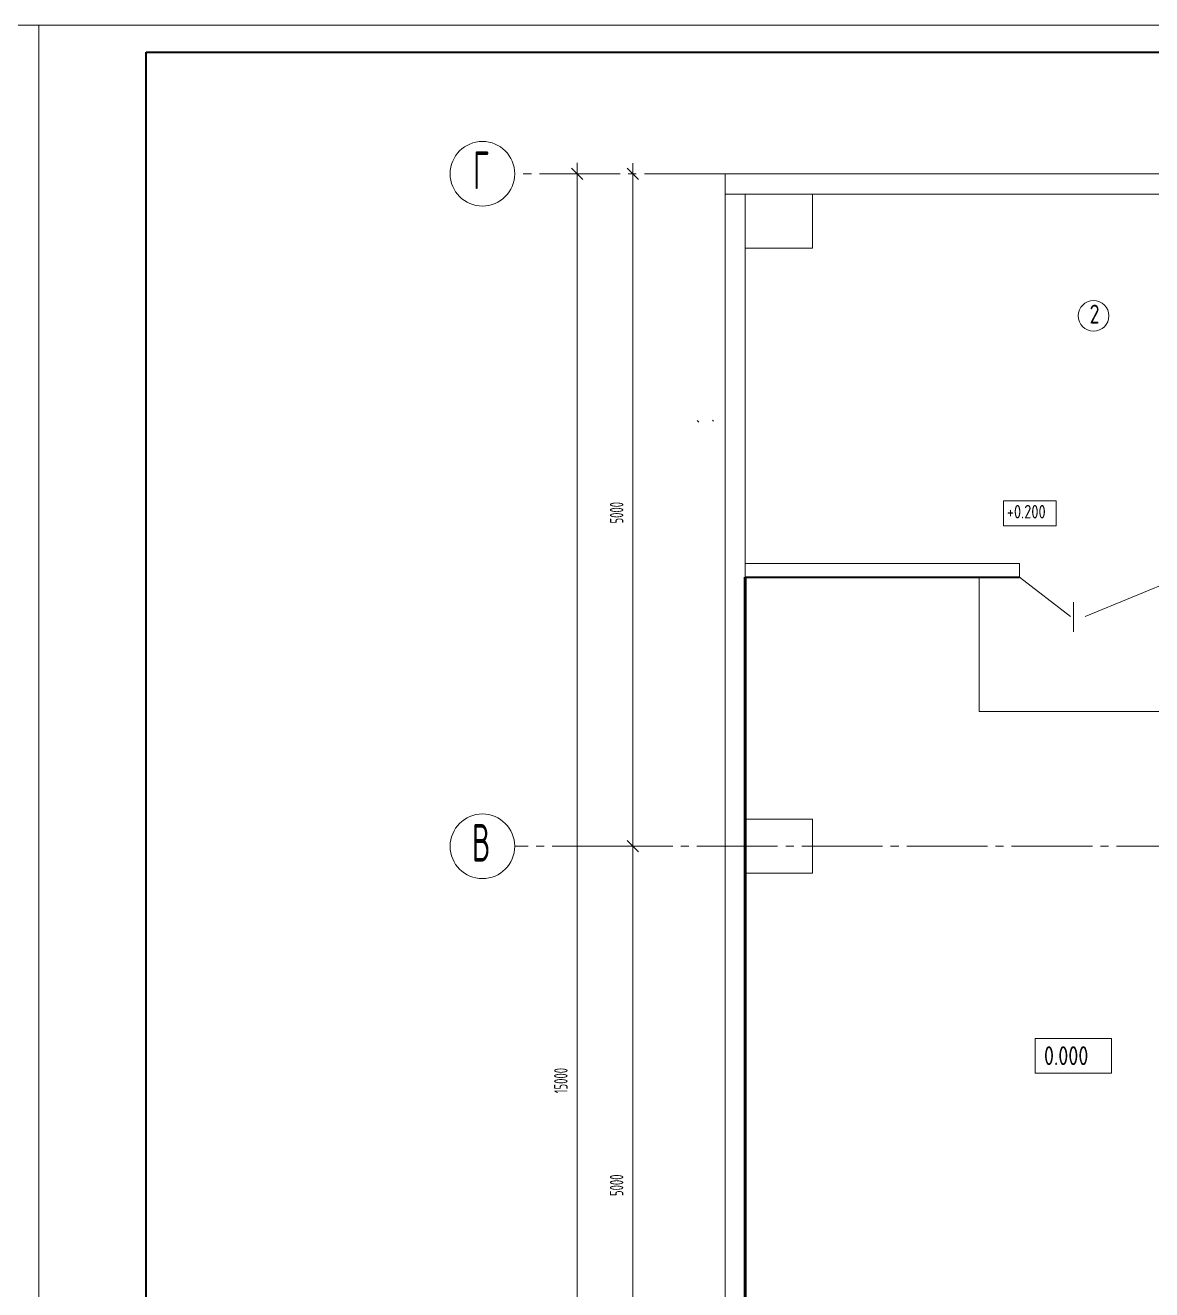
# Model space of a CAD drawing. Header units: millimetres. Extents: x -2281 to 5887, y 0 to 4166.
# Drawn here: x 1679.5 to 1888.9, y 359 to 594 of the extents above; entities that cross this region are included whole.
import ezdxf

# ---------------------------------------------------------------- set-up
doc = ezdxf.new("R2010")
doc.units = ezdxf.units.MM
for name, pattern in [('K5LT32785', [0]), ('K5LT32848', [19.2, 15, -2, 0.2, -2]), ('K5LT32888', [0]), ('K5LT_AXLED', [19.5, 15, -1.5, 1.5, -1.5]), ('K5LT_BASIC', [0]), ('K5LT_THIN', [0]), ('K5LT_THIN_INCLUDED_TO_HATCHING', [0])]:
    doc.linetypes.add(name, pattern=pattern)
doc.layers.add('Системный слой', color=7, linetype='Continuous')
doc.styles.add('KDIMTEXTSTYLE', font='GOST_AU.SHX', dxfattribs={"width": 0.96, "oblique": 15, "height": 5})
doc.styles.add('KTEXTSTYLE', font='GOST_AU.SHX', dxfattribs={"width": 0.96, "height": 5})
doc.dimstyles.new('KDIMSTYLE (0.03)', dxfattribs={"dimtxt": 5, "dimasz": 1, "dimexe": 2, "dimexo": 0, "dimgap": 1, "dimtad": 1, "dimlfac": 40, "dimtxsty": 'KDIMTEXTSTYLE', "dimsah": 1, "dimcen": 0, "dimdle": 1, "dimadec": 0, "dimazin": 0, "dimtfac": 0.667, "dimtmove": 0, "dimatfit": 3, "dimfxl": 1, "dimtvp": 1, "dimtolj": 1, "dimtzin": 0, "dimarcsym": 0})

# ---------------------------------------------------------------- blocks, each defined once
blk = doc.blocks.new('U307')
at = {"layer": 'Системный слой', "color": 7, "linetype": 'K5LT_THIN', "lineweight": 13}
for p, q in [((1861.34, 505.59), (1871.16, 505.59)), ((1861.34, 505.59), (1861.34, 500.97)), ((1871.16, 505.59), (1871.16, 500.97)), ((1871.16, 500.97), (1861.34, 500.97))]:
    blk.add_line(p, q, dxfattribs=at)
at = {"layer": 'Системный слой', "color": 7, "insert": (1861.96, 504.84), "char_height": 2.5, "attachment_point": 1, "style": 'KTEXTSTYLE'}
blk.add_mtext('\\H3.5;\\W0.965;\\Q15;\\Q0;\\H2.50;+0.200', dxfattribs=at)
blk = doc.blocks.new('U362')
at = {"layer": 'Системный слой', "color": 7, "linetype": 'K5LT_THIN', "lineweight": 13}
for p, q in [((1867.24, 405.69), (1881.44, 405.69)), ((1867.24, 405.69), (1867.24, 399.25)), ((1881.44, 405.69), (1881.44, 399.25)), ((1881.44, 399.25), (1867.24, 399.25))]:
    blk.add_line(p, q, dxfattribs=at)
blk = doc.blocks.new('U361')
at = {"layer": 'Системный слой'}
blk.add_blockref('U362', (0, 0), dxfattribs=at)
at = {"layer": 'Системный слой', "color": 7, "insert": (1868.86, 404.23), "char_height": 2.5, "attachment_point": 1, "style": 'KTEXTSTYLE'}
blk.add_mtext('\\H3.5;\\W0.965;\\Q15;\\Q0;0.000', dxfattribs=at)
blk = doc.blocks.new('U403')
at = {"layer": 'Системный слой', "color": 7, "linetype": 'K5LT_THIN', "lineweight": 13}
for p, q in [((1825.83, 562.6), (1813.33, 562.6)), ((1825.83, 562.6), (1825.83, 552.6)), ((1825.83, 552.6), (1813.33, 552.6)), ((1825.83, 446.41), (1813.33, 446.41)), ((1825.83, 446.41), (1825.83, 436.41)), ((1825.83, 436.41), (1813.33, 436.41))]:
    blk.add_line(p, q, dxfattribs=at)
blk = doc.blocks.new('U388')
at = {"layer": 'Системный слой'}
blk.add_blockref('U403', (0, 0), dxfattribs=at)
blk = doc.blocks.new('D161')
at = {"layer": 'Системный слой', "color": 7, "linetype": 'K5LT_THIN', "lineweight": 13, "transparency": 16777216}
for p, q in [((1780.75, 566.41), (1784.08, 566.41)), ((1783.14, 565.35), (1781.02, 567.47)), ((1782.08, 566.41), (1782.08, 568.41)), ((1809.58, 191.4), (1780.08, 191.4)), ((1781.02, 192.46), (1783.14, 190.34)), ((1782.08, 191.4), (1782.08, 189.4))]:
    blk.add_line(p, q, dxfattribs=at)
at = {"transparency": 16777216}
blk.add_wipeout([(1781.08, 395.47), (1777.51, 395.47), (1777.51, 401.12), (1781.08, 401.12)], dxfattribs=at).dxf.layer = 'Системный слой'
at = {"layer": 'Системный слой', "color": 7, "linetype": 'K5LT_THIN', "lineweight": 13, "transparency": 16777216}
blk.add_line((1782.08, 566.41), (1782.08, 191.4), dxfattribs=at)
at = {"layer": 'Системный слой', "color": 7, "transparency": 16777216, "insert": (1777.81, 395.47), "char_height": 2.5, "attachment_point": 1, "rotation": 90, "style": 'KTEXTSTYLE'}
blk.add_mtext('\\H3.5;\\W0.965;\\Q15;\\Q0;\\W0.715;\\H2.50;15000', dxfattribs=at)
blk = doc.blocks.new('KDIMARROW_03')
at = {"layer": 'Системный слой', "color": 0, "linetype": 'K5LT_THIN', "lineweight": 13}
for p, q in [((-1.06, -1.06), (1.06, 1.06)), ((0, 0), (-1, 0)), ((0, 0), (2, 0))]:
    blk.add_line(p, q, dxfattribs=at)
blk = doc.blocks.new('D215')
at = {"layer": 'Системный слой', "color": 7, "linetype": 'K5LT_THIN', "lineweight": 13, "transparency": 16777216}
for p, q in [((1793.51, 440.34), (1791.39, 442.46)), ((1792.45, 441.4), (1792.45, 443.4)), ((1794.77, 441.4), (1790.45, 441.4)), ((1791.37, 317.46), (1793.49, 315.34)), ((1794.78, 316.4), (1790.43, 316.4)), ((1792.43, 316.4), (1792.43, 314.4))]:
    blk.add_line(p, q, dxfattribs=at)
at = {"transparency": 16777216}
blk.add_wipeout([(1791.44, 376.39), (1787.87, 376.39), (1787.87, 381.21), (1791.44, 381.21)], dxfattribs=at).dxf.layer = 'Системный слой'
at = {"layer": 'Системный слой', "color": 7, "linetype": 'K5LT_THIN', "lineweight": 13, "transparency": 16777216}
blk.add_line((1792.43, 316.4), (1792.45, 441.4), dxfattribs=at)
at = {"layer": 'Системный слой', "color": 7, "transparency": 16777216, "insert": (1788.17, 376.39), "char_height": 2.5, "attachment_point": 1, "rotation": 89.993, "style": 'KTEXTSTYLE'}
blk.add_mtext('\\H3.5;\\W0.965;\\Q15;\\Q0;\\W0.715;\\H2.50;5000', dxfattribs=at)
blk = doc.blocks.new('D216')
at = {"layer": 'Системный слой', "color": 7, "linetype": 'K5LT_THIN', "lineweight": 13, "transparency": 16777216}
for p, q in [((1793.51, 565.34), (1791.39, 567.46)), ((1792.45, 566.4), (1792.45, 568.4)), ((1791.39, 442.46), (1793.51, 440.34)), ((1792.45, 441.4), (1792.45, 439.4))]:
    blk.add_line(p, q, dxfattribs=at)
at = {"transparency": 16777216}
blk.add_wipeout([(1791.45, 501.39), (1787.88, 501.39), (1787.88, 506.21), (1791.45, 506.21)], dxfattribs=at).dxf.layer = 'Системный слой'
at = {"layer": 'Системный слой', "color": 7, "linetype": 'K5LT_THIN', "lineweight": 13, "transparency": 16777216}
blk.add_line((1792.45, 441.4), (1792.45, 566.4), dxfattribs=at)
at = {"layer": 'Системный слой', "color": 7, "transparency": 16777216, "insert": (1788.18, 501.39), "char_height": 2.5, "attachment_point": 1, "rotation": 89.9996, "style": 'KTEXTSTYLE'}
blk.add_mtext('\\H3.5;\\W0.965;\\Q15;\\Q0;\\W0.715;\\H2.50;5000', dxfattribs=at)

msp = doc.modelspace()

# ---------------------------------------------------------------- hatches: boundary and pattern name
at = {"layer": 'Системный слой', "true_color": 0xff0000}
h = msp.add_hatch(dxfattribs=at)
h.set_pattern_fill('', color=1, angle=90, style=0, pattern_type=0)
h.set_pattern_definition([(135, (0, 0), (-1.7960512, -1.7960512), [])])
h.paths.add_polyline_path([(1873.31103, 546.70513), (1873.17255, 546.70513), (1873.14055, 546.73713), (1873.14055, 547.47313), (1873.17255, 547.50513), (1873.24603, 547.50513), (1873.24603, 547.10513), (1873.31103, 547.10513)])
h.paths.add_polyline_path([(1872.36151, 546.73713), (1872.32951, 546.70513), (1872.19103, 546.70513), (1872.19103, 547.10513), (1872.25603, 547.10513), (1872.25603, 547.50513), (1872.32951, 547.50513), (1872.36151, 547.47313)])
at = {"layer": 'Системный слой'}
h = msp.add_hatch(dxfattribs=at)
h.set_pattern_fill('', angle=-90, style=0, pattern_type=0)
h.set_pattern_definition([(-45, (0, 0), (1.4142136, 1.4142136), [])])
h.paths.add_polyline_path([(1803.80707, 520.18638), (1803.63707, 520.18638), (1803.63707, 520.54638), (1803.80707, 520.54638)])
h.paths.add_polyline_path([(1804.16707, 520.18638), (1804.16707, 520.54638), (1804.39388, 520.54638), (1804.42791, 520.58713), (1804.73707, 520.58713), (1804.73707, 520.18638)])
h.paths.add_polyline_path([(1806.83707, 520.18638), (1806.83707, 520.58713), (1807.14623, 520.58713), (1807.17859, 520.54638), (1807.40707, 520.54638), (1807.40707, 520.18638)])
h.paths.add_polyline_path([(1807.76707, 520.54638), (1807.93707, 520.54638), (1807.93707, 520.18638), (1807.76707, 520.18638)])

# ---------------------------------------------------------------- linework, layer by layer
at = {"color": 7, "linetype": 'K5LT_THIN', "lineweight": 13}
for p, q in [((841, 594), (1682, 594)), ((1682, 0), (1682, 594)), ((1682, 594), (2523, 594)), ((1682, 594), (1682, 0))]:
    msp.add_line(p, q, dxfattribs=at)
at = {"color": 5, "linetype": 'K5LT_BASIC', "lineweight": 35, "true_color": 0x0000ff}
for p, q in [((1702, 5), (1702, 589)), ((1702, 589), (2518, 589))]:
    msp.add_line(p, q, dxfattribs=at)
at = {"layer": 'Системный слой', "color": 30, "linetype": 'K5LT_AXLED', "lineweight": 13, "true_color": 0xff8000}
for p, q in [((1809.57583, 566.40961), (1770.4866, 566.40176)), ((1792.45059, 441.40071), (1770.48718, 441.40071)), ((2189.85667, 441.40071), (1792.45059, 441.40071))]:
    msp.add_line(p, q, dxfattribs=at)
at = {"layer": 'Системный слой', "color": 7, "linetype": 'K5LT_THIN', "lineweight": 13}
for p, q in [((2184.57584, 566.40961), (1809.57583, 566.40961)), ((1809.57583, 366.86534), (1809.57583, 566.40961)), ((2180.82583, 562.59829), (1809.57583, 562.59829)), ((1864.32388, 493.93027), (1813.37417, 493.93027)), ((1864.32388, 493.93027), (1864.32388, 491.43027)), ((1856.82249, 491.41589), (1856.82249, 466.42835)), ((1856.82388, 491.42835), (1864.32388, 491.43027)), ((1864.32472, 491.42697), (1873.80268, 484.10644)), ((1894.32472, 491.4201), (1876.53359, 484.10644)), ((1874.32388, 486.77944), (1874.32388, 481.2716)), ((1856.82388, 466.42835), (1901.82492, 466.42835)), ((1809.57583, 191.40961), (1809.57583, 366.86534))]:
    msp.add_line(p, q, dxfattribs=at)
at = {"layer": 'Системный слой', "color": 1, "linetype": 'K5LT32848', "lineweight": 18, "true_color": 0xff0000}
msp.add_line((1809.57583, 562.55895), (1809.57583, 30.74431), dxfattribs=at)
at = {"layer": 'Системный слой', "color": 7, "linetype": 'K5LT_THIN_INCLUDED_TO_HATCHING', "lineweight": 13}
for p, q in [((1813.32583, 366.86534), (1813.32583, 562.65961)), ((1813.32583, 195.15961), (1813.32583, 366.86534))]:
    msp.add_line(p, q, dxfattribs=at)
at = {"layer": 'Системный слой', "color": 7, "linetype": 'K5LT32785', "lineweight": 40}
msp.add_line((1813.32583, 491.41589), (1864.32472, 491.42697), dxfattribs=at)
at = {"layer": 'Системный слой', "color": 7, "linetype": 'K5LT32888', "lineweight": 53}
msp.add_line((1813.32583, 491.41589), (1813.32583, 195.15961), dxfattribs=at)
at = {"layer": 'Системный слой', "color": 7, "linetype": 'K5LT_THIN', "lineweight": 13}
for centre, radius in [((1764.48216, 566.40176), 6.00445), ((1878.08444, 539.99312), 2.85077), ((1764.48273, 441.40071), 6.00445)]:
    msp.add_circle(centre, radius, dxfattribs=at)

# ---------------------------------------------------------------- block references
at = {"layer": 'Системный слой'}
for name in ['U388', 'U307', 'U361']:
    msp.add_blockref(name, (0, 0), dxfattribs=at)

# ---------------------------------------------------------------- texts
at = {"layer": 'Системный слой', "color": 7, "char_height": 2.5, "attachment_point": 1, "rotation": 359.9929693, "style": 'KTEXTSTYLE'}
for s, insert in [('\\H3.5;\\W0.965;\\Q15;\\Q0;\\W0.715;\\H7.00;Г', (1762.72319, 570.55532)), ('\\H3.5;\\W0.965;\\Q15;\\Q0;\\W0.715;\\H7.00;В', (1762.53856, 445.55429))]:
    msp.add_mtext(s, dxfattribs=dict(at, insert=insert))
at = {"layer": 'Системный слой', "color": 7, "insert": (1877.34361, 542.06979), "char_height": 2.5, "attachment_point": 1, "style": 'KTEXTSTYLE'}
msp.add_mtext('\\H3.5;\\W0.965;\\Q15;\\Q0;2', dxfattribs=at)

# ---------------------------------------------------------------- next in the draw order: dimensions: what is measured, and where the dimension line sits
at = {"layer": 'Системный слой', "color": 7}
dim = msp.add_linear_dim(base=(1782.07949, 566.4103), p1=(1809.57583, 191.40071), p2=(1780.7546, 566.4103), angle=90, dimstyle='KDIMSTYLE (0.03)', override={"dimexo": 0, "dimpost": '\\H2.5;\\W0.715;\\Q0;<>', "dimblk1": 'KDIMARROW_03', "dimblk2": 'KDIMARROW_03', "dimse1": 0, "dimse2": 0, "dimclrt": 7, "dimtolj": 1}, dxfattribs=at)
dim.commit()
dim.dimension.update_dxf_attribs({"geometry": 'D161', "text_midpoint": (1782.07949, 398.4103), "dimtype": 160})

# ---------------------------------------------------------------- next in the draw order: dimensions: what is measured, and where the dimension line sits
dim = msp.add_linear_dim(base=(1792.43009, 316.40099), p1=(1794.77467, 441.40042), p2=(1794.77565, 316.40071), angle=89.9929693, dimstyle='KDIMSTYLE (0.03)', override={"dimexo": 0, "dimpost": '\\H2.5;\\W0.715;\\Q0;<>', "dimblk1": 'KDIMARROW_03', "dimblk2": 'KDIMARROW_03', "dimse1": 0, "dimse2": 0, "dimclrt": 7, "dimtolj": 1}, dxfattribs=at)
dim.commit()
dim.dimension.update_dxf_attribs({"geometry": 'D215', "text_midpoint": (1792.43776, 378.90085), "dimtype": 160})

# ---------------------------------------------------------------- next in the draw order: dimensions: what is measured, and where the dimension line sits
dim = msp.add_linear_dim(base=(1792.45059, 441.40071), p1=(1792.45157, 566.40071), p2=(1792.45059, 441.40071), angle=90, dimstyle='KDIMSTYLE (0.03)', override={"dimexo": 0, "dimpost": '\\H2.5;\\W0.715;\\Q0;<>', "dimblk1": 'KDIMARROW_03', "dimblk2": 'KDIMARROW_03', "dimse1": 0, "dimse2": 0, "dimclrt": 7, "dimtolj": 1}, dxfattribs=at)
dim.commit()
dim.dimension.update_dxf_attribs({"geometry": 'D216', "text_midpoint": (1792.45108, 503.90071), "dimtype": 160})

doc.saveas('drawing.dxf')
